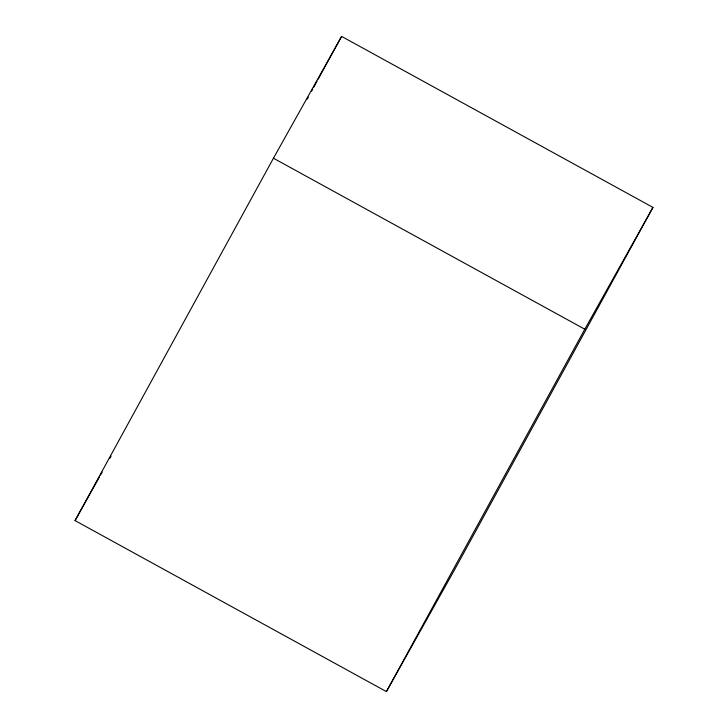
<?xml version="1.0" encoding="UTF-8"?>
<svg xmlns="http://www.w3.org/2000/svg" width="728" height="728" viewBox="0 0 728 728"><rect width="100%" height="100%" fill="white"/><g stroke="black" fill="none" stroke-linecap="round" stroke-linejoin="round"><path stroke-width="1.09" d="M75.048 520.602L273.446 158.222L341.596 36.4L652.952 207.398L454.554 569.778L386.404 691.6L75.048 520.602L99.427 477.022M307.262 99.117L308.354 97.133M311.62 91.155L312.712 89.162M313.804 87.169L317.071 81.199M318.163 79.206L341.596 36.4M386.404 691.6L584.802 329.22L652.952 207.398M100.537 475.038L102.193 472.072M109.955 458.203L111.066 456.229M273.446 158.222L584.802 329.22"/></g></svg>
